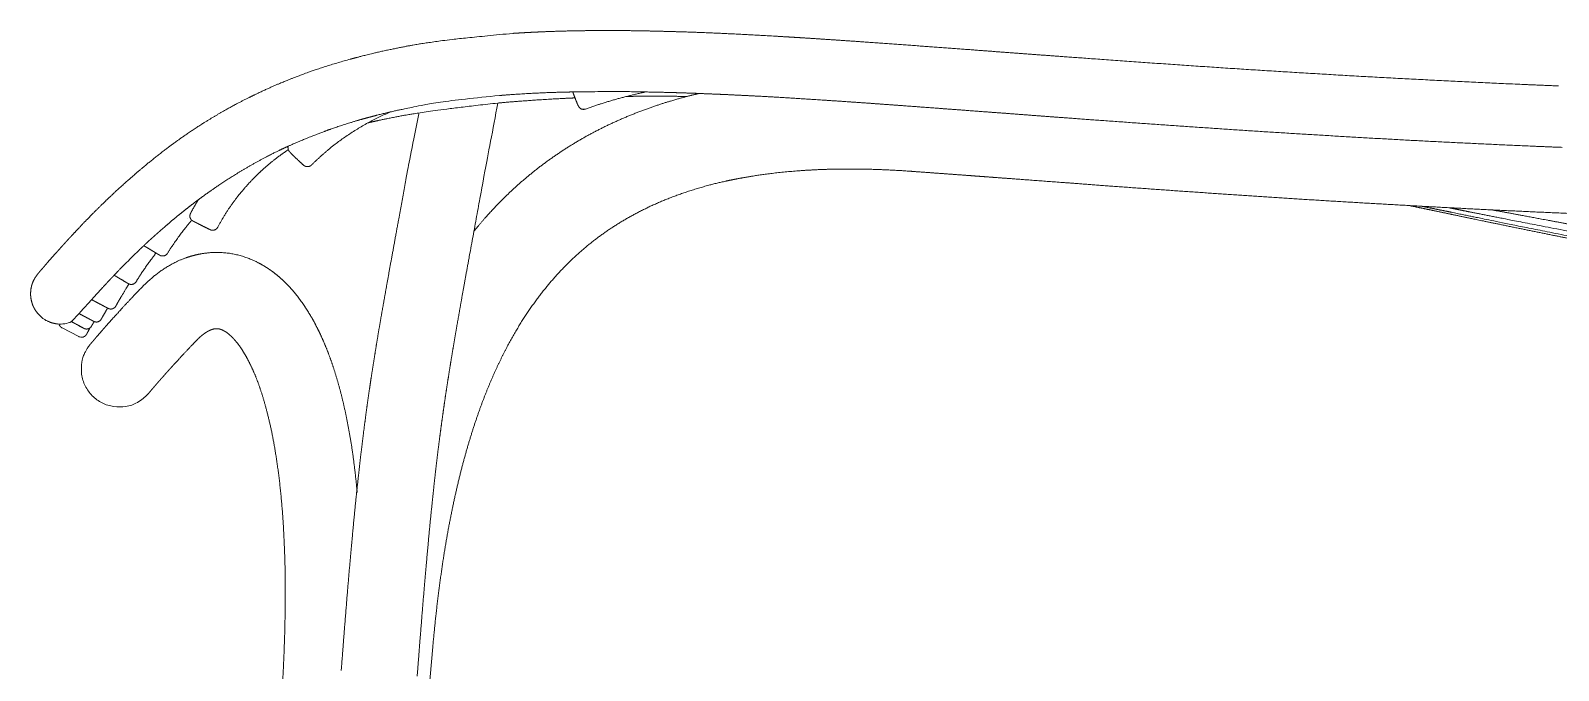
# Model space of a CAD drawing. Header units: centimetres. Extents: x 74334 to 208029, y -167 to 158206.
# Drawn here: x 151736 to 171796, y 39274 to 47666 of the extents above; entities that cross this region are included whole.
import ezdxf

# ---------------------------------------------------------------- set-up
doc = ezdxf.new("R2010")
doc.units = ezdxf.units.CM
doc.header["$LTSCALE"] = 1000
doc.layers.add('2D Drawing', color=7, linetype='Continuous', lineweight=18)

# ---------------------------------------------------------------- blocks, each defined once
blk = doc.blocks.new('Gruppo-2')
at = {"layer": '2D Drawing', "lineweight": 18}
for p, q in [((17761, -32242), (17761, -32242)), ((12707, -33904), (12708, -33903)), ((11774, -34667), (11773, -34667)), ((11277, -35452), (11055, -35337)), ((15923, -39519), (12449, -78722))]:
    blk.add_line(p, q, dxfattribs=at)
at = {"layer": '2D Drawing', "lineweight": 18, "flags": 128}
blk.add_lwpolyline([(11992, -34763, 0.161581), (12028, -34732)], format="xyb", dxfattribs=at)
at = {"layer": '2D Drawing', "lineweight": 18}
for centre, radius, start, end in [((11030, -34915), 373, 264.7891, 293.9365), ((11312, -35385), 75, 242.7032, 249.5644), ((11312, -35385), 75, 249.5644, 297)]:
    blk.add_arc(centre, radius, start, end, dxfattribs=at)
for points in [[(14838, -31814), (14878, -31803), (14960, -31781), (15201, -31720), (15617, -31635), (15855, -31597), (16251, -31543), (16972, -31475)], [(10734, -34633), (10734, -34633), (10735, -34633), (10735, -34633), (10735, -34633), (10736, -34632), (10737, -34630), (10740, -34626), (10747, -34618), (10759, -34604), (10776, -34584), (10799, -34558), (10825, -34527), (10856, -34491), (10892, -34450), (10932, -34405), (10977, -34354), (11013, -34314), (11039, -34285), (11065, -34256), (11092, -34226), (11135, -34179), (11198, -34111), (11267, -34038), (11342, -33958), (11406, -33893), (11450, -33848), (11520, -33778), (11625, -33675), (11713, -33592), (11775, -33534), (11841, -33474), (11910, -33413), (11964, -33365), (12001, -33333), (12039, -33300), (12078, -33267), (12137, -33217), (12221, -33148), (12311, -33077), (12406, -33003), (12483, -32946), (12535, -32908), (12645, -32829), (12827, -32705), (12996, -32599), (13141, -32514), (13295, -32427), (13459, -32341), (13632, -32257), (13815, -32173), (13958, -32113), (14055, -32074), (14130, -32045), (14182, -32025), (14358, -31960), (14673, -31859), (14838, -31814)], [(16797, -32290), (16042, -32364), (15575, -32460), (15436, -32489), (15276, -32526), (15161, -32556), (15087, -32575), (14902, -32626), (14618, -32717), (14468, -32773), (14215, -32871), (14025, -32955)], [(16463, -34070), (16529, -33989), (16667, -33831), (16854, -33634), (17100, -33407), (17361, -33196), (17637, -33004), (17927, -32828), (18232, -32671), (18551, -32532), (18884, -32411), (19143, -32333), (19324, -32285), (19416, -32263)], [(17758, -32243), (17664, -32245), (17477, -32250), (17260, -32259), (17015, -32273), (16870, -32284), (16821, -32288), (16797, -32290)], [(19424, -32263), (19297, -32258), (19042, -32250), (18866, -32246), (18306, -32235), (17758, -32243)], [(17928, -32467), (17914, -32472), (17885, -32471), (17867, -32463), (17858, -32457), (17852, -32452), (17849, -32449), (17846, -32446), (17844, -32444), (17843, -32442), (17842, -32442), (17839, -32437), (17836, -32432), (17834, -32427), (17831, -32423), (17828, -32415), (17822, -32402), (17815, -32384), (17807, -32364), (17798, -32343), (17789, -32319), (17780, -32296), (17772, -32272), (17766, -32257), (17763, -32247), (17761, -32242)], [(18720, -32243), (18519, -32285), (18122, -32398), (17928, -32467)], [(16777, -32389), (16215, -32450), (15680, -32528), (15530, -32553), (15268, -32604), (15121, -32637), (15089, -32644), (15073, -32648)], [(16777, -32389), (16577, -33443), (16531, -33695), (16488, -33934), (16446, -34161), (16407, -34378), (16369, -34584), (16333, -34782), (16299, -34972), (16267, -35155), (16236, -35331), (16206, -35503), (16178, -35671), (16151, -35836), (16125, -35999), (16100, -36161), (16076, -36322), (16053, -36486), (16030, -36651), (16008, -36819), (15986, -36992), (15965, -37170), (15944, -37353), (15924, -37545), (15903, -37744), (15882, -37953), (15862, -38172), (15841, -38402), (15820, -38644), (15798, -38900), (15776, -39170), (15753, -39455), (15730, -39756), (15718, -39906)], [(17787, -32321), (17753, -32323), (17684, -32326), (17521, -32334), (17266, -32350), (17048, -32366), (16867, -32380), (16777, -32389)], [(17833, -32423), (17838, -32436), (17869, -32470), (17916, -32472), (17928, -32467)], [(19258, -32302), (19113, -32300), (18822, -32299), (18623, -32300), (18518, -32301), (18465, -32302)], [(15367, -32505), (15078, -32628), (14553, -32980), (14330, -33202)], [(14721, -39830), (14733, -39679), (14756, -39376), (14779, -39089), (14801, -38817), (14823, -38558), (14845, -38313), (14866, -38079), (14887, -37857), (14908, -37643), (14929, -37440), (14951, -37243), (14972, -37054), (14994, -36871), (15016, -36693), (15039, -36518), (15062, -36347), (15086, -36178), (15111, -36011), (15137, -35844), (15164, -35676), (15191, -35507), (15220, -35336), (15250, -35160), (15282, -34981), (15315, -34796), (15349, -34605), (15385, -34406), (15423, -34199), (15462, -33982), (15504, -33755), (15547, -33516), (15593, -33265), (15739, -32528)], [(14025, -32955), (13982, -32974), (13898, -33014), (13775, -33075), (13618, -33158), (13471, -33242), (13332, -33325), (13202, -33407), (13081, -33488), (12995, -33548), (12940, -33587), (12887, -33626), (12835, -33664), (12761, -33720), (12668, -33793), (12580, -33863), (12498, -33932), (12439, -33982), (12401, -34015), (12363, -34048), (12326, -34080), (12273, -34127), (12204, -34189), (12161, -34229), (12139, -34249), (12129, -34259)], [(14026, -33000), (13979, -33032), (13886, -33099), (13782, -33180), (13671, -33278), (13618, -33329)], [(14225, -33202), (14224, -33202), (14203, -33184), (14137, -33122), (14070, -33056), (14047, -33031), (14045, -33029)], [(22177, -33282), (21996, -33269), (21635, -33255), (21286, -33253), (20950, -33262), (20626, -33284), (20315, -33317), (20082, -33353), (19923, -33381), (19845, -33397)], [(13099, -34018), (13162, -33900), (13311, -33676), (13448, -33508), (13559, -33387), (13618, -33329)], [(12846, -33657), (12847, -33654), (12848, -33652)], [(13099, -34018), (13092, -34031), (13069, -34050), (13047, -34057), (13029, -34058), (13018, -34056), (13013, -34055), (13010, -34054), (13008, -34053), (13007, -34053), (13006, -34053), (13002, -34051), (13000, -34050), (12998, -34049), (12996, -34048), (12991, -34046), (12986, -34043), (12979, -34040), (12971, -34036), (12962, -34031), (12952, -34026), (12941, -34021), (12929, -34015), (12914, -34008), (12897, -33999), (12878, -33989), (12860, -33980), (12846, -33973), (12834, -33967), (12823, -33961), (12813, -33956), (12804, -33952), (12795, -33947), (12789, -33944), (12783, -33941), (12778, -33939), (12776, -33938), (12774, -33937), (12773, -33936), (12771, -33935), (12769, -33933), (12767, -33932), (12765, -33930), (12759, -33926), (12750, -33917), (12744, -33907), (12739, -33898), (12733, -33878), (12736, -33848), (12743, -33835)], [(47111, -35880), (47079, -35883), (47014, -35888), (46908, -35895), (46761, -35904), (46586, -35914), (46385, -35924), (46083, -35936), (45681, -35946), (45278, -35951), (44876, -35950), (44474, -35944), (44072, -35934), (43671, -35919), (43271, -35900), (42870, -35878), (42470, -35852), (41871, -35808), (41074, -35737), (40476, -35676), (40078, -35633), (39283, -35542), (38093, -35385), (37104, -35242), (36313, -35120), (35523, -34992), (34734, -34859), (33946, -34720), (33159, -34578), (32569, -34468), (32177, -34393), (31430, -34250), (30331, -34033), (29691, -33902), (29508, -33865), (29291, -33820), (29039, -33769), (28914, -33743)], [(46965, -35705), (46923, -35708), (46839, -35715), (46699, -35725), (46502, -35739), (46206, -35756), (45811, -35773), (45415, -35784), (45020, -35789), (44624, -35789), (44230, -35785), (43836, -35776), (43442, -35763), (43048, -35746), (42655, -35725), (42262, -35701), (41869, -35674), (41477, -35644), (41085, -35611), (40694, -35575), (40304, -35537), (39718, -35476), (38938, -35385), (38159, -35287), (37381, -35180), (36633, -35072), (35915, -34963), (35399, -34881), (35085, -34830), (34735, -34772), (34350, -34707), (33964, -34641), (33578, -34574), (33192, -34506), (32805, -34437), (31996, -34290), (30764, -34057), (30013, -33910), (29741, -33857), (29519, -33813), (29347, -33778), (29261, -33761)], [(46722, -35442), (46693, -35445), (46634, -35450), (46407, -35471), (46013, -35499), (45619, -35520), (45224, -35536), (44828, -35546), (44433, -35550), (44039, -35550), (43645, -35545), (43251, -35535), (42858, -35522), (42342, -35500), (41702, -35463), (41186, -35426), (40794, -35396), (40402, -35362), (40010, -35326), (39423, -35268), (38642, -35182), (37862, -35088), (37084, -34987), (36307, -34879), (35530, -34765), (34947, -34675), (34559, -34614), (34172, -34552), (33786, -34489), (33206, -34393), (32433, -34260), (31812, -34151), (31343, -34068), (30916, -33991), (30532, -33920), (30213, -33861), (29960, -33814), (29834, -33790)], [(12759, -33925), (12671, -34028), (12511, -34245), (12439, -34360)], [(12129, -34259), (12123, -34265), (12111, -34276), (12007, -34376), (11841, -34541), (11762, -34623), (11747, -34639), (11739, -34647)], [(12028, -34732), (12088, -34635), (12219, -34446), (12289, -34355)], [(12122, -34788), (12176, -34733), (12297, -34629), (12429, -34539), (12570, -34462), (12673, -34422), (12724, -34405), (12802, -34382), (12911, -34360), (13049, -34346), (13219, -34352), (13388, -34385), (13552, -34442), (13647, -34491), (13676, -34507), (13713, -34529), (13760, -34558), (13819, -34599), (13889, -34654), (13956, -34714), (14020, -34777), (14083, -34845), (14142, -34917), (14199, -34994), (14254, -35074), (14307, -35158), (14358, -35246), (14406, -35338), (14453, -35434), (14497, -35535), (14540, -35639), (14581, -35748), (14620, -35862), (14657, -35980), (14692, -36102), (14726, -36229), (14757, -36361), (14787, -36498), (14815, -36640), (14841, -36787), (14865, -36938), (14887, -37095), (14906, -37258), (14919, -37378), (14927, -37456), (14930, -37495)], [(10748, -34617), (10747, -34619), (10744, -34622), (10741, -34626), (10736, -34632), (10734, -34633)], [(11739, -34647), (11722, -34665), (11688, -34701), (11638, -34754), (11578, -34820), (11536, -34866), (11509, -34895), (11181, -35256)], [(11426, -35554), (11426, -35553), (11427, -35552), (11430, -35549), (11434, -35543), (11443, -35533), (11462, -35511), (11480, -35490), (11494, -35473), (11517, -35446), (11554, -35404), (11586, -35367), (11609, -35341), (11633, -35314), (11659, -35284), (11687, -35254), (11715, -35222), (11745, -35188), (11777, -35154), (11826, -35099), (11899, -35020), (11981, -34934), (12071, -34839), (12122, -34788)], [(11934, -34762), (11899, -34817), (11831, -34929), (11799, -34985)], [(11762, -35051), (11755, -35064), (11732, -35083), (11712, -35089), (11699, -35091), (11690, -35090), (11685, -35090), (11679, -35089), (11672, -35087), (11668, -35085), (11665, -35084), (11663, -35083), (11662, -35082), (11661, -35082), (11660, -35081), (11658, -35080), (11655, -35079), (11649, -35075), (11636, -35069), (11621, -35061), (11602, -35051), (11582, -35040), (11561, -35029), (11539, -35018), (11517, -35006), (11497, -34996), (11479, -34986), (11464, -34978), (11452, -34971), (11445, -34968), (11444, -34967)], [(11655, -35076), (11634, -35112), (11592, -35185), (11571, -35222)], [(11661, -35082), (11661, -35082), (11661, -35082)], [(11799, -34985), (11789, -35002), (11771, -35035), (11762, -35051)], [(11016, -35288), (11020, -35305), (11042, -35331), (11055, -35337)], [(11181, -35256), (11181, -35256), (11200, -35266), (11261, -35300), (11322, -35333), (11341, -35344), (11341, -35344)], [(11442, -35315), (11451, -35300), (11468, -35270), (11477, -35255)], [(11378, -35421), (11372, -35431), (11356, -35447), (11346, -35452)], [(13902, -40679), (13912, -40555), (13931, -40307), (13946, -40066), (13960, -39832), (13970, -39604), (13978, -39383), (13983, -39169), (13986, -38960), (13987, -38759), (13985, -38563), (13981, -38375), (13974, -38192), (13966, -38016), (13956, -37845), (13943, -37681), (13929, -37523), (13913, -37371), (13895, -37225), (13875, -37085), (13854, -36951), (13832, -36823), (13808, -36700), (13782, -36584), (13756, -36473), (13728, -36368), (13700, -36268), (13670, -36174), (13640, -36086), (13609, -36004), (13577, -35926), (13545, -35855), (13513, -35789), (13481, -35728), (13449, -35672), (13418, -35622), (13387, -35577), (13356, -35536), (13327, -35501), (13299, -35470), (13272, -35444), (13239, -35414), (13203, -35388), (13184, -35378), (13177, -35374), (13155, -35363), (13127, -35353), (13103, -35349), (13080, -35348), (13060, -35350), (13042, -35353), (13027, -35358), (13017, -35361), (12993, -35371), (12953, -35392), (12908, -35423), (12859, -35464), (12834, -35489)]]:
    blk.add_open_spline(points, degree=2, dxfattribs=at)
for points, knots in [([(16972, -31475), (17066, -31469), (17255, -31459), (17481, -31449), (17742, -31442), (18005, -31438), (18270, -31438), (18535, -31439), (18801, -31444), (19068, -31451), (19336, -31459), (19603, -31470), (19872, -31482), (20140, -31496), (20408, -31511), (20676, -31527), (20944, -31544), (21357, -31571), (21913, -31611), (22458, -31650), (22993, -31690), (23194, -31705), (23361, -31718), (23528, -31730), (23661, -31740), (23917, -31759), (24161, -31777), (24550, -31805), (25084, -31844), (25618, -31881), (26153, -31918), (26688, -31953), (27223, -31986), (27758, -32018), (28293, -32049), (28828, -32077), (29364, -32104), (29899, -32130), (30434, -32153), (30701, -32164)], [0, 0, 0, 0.032438, 0.064875, 0.097313, 0.129751, 0.162189, 0.194626, 0.227064, 0.259502, 0.29194, 0.324377, 0.356815, 0.389253, 0.421691, 0.454128, 0.486566, 0.519004, 0.551442, 0.583879, 0.616317, 0.648755, 0.648755, 0.675781, 0.675781, 0.697396, 0.71901, 0.740625, 0.762239, 0.783854, 0.805469, 0.827083, 0.848698, 0.870312, 0.891927, 0.913542, 0.935156, 0.956771, 0.978385, 1, 1, 1]), ([(19424, -32263), (19484, -32266), (19678, -32273), (19945, -32286), (20213, -32299), (20481, -32314), (20748, -32331), (21016, -32348), (21427, -32375), (21982, -32415), (22527, -32455), (23060, -32495), (23260, -32510), (23427, -32522), (23594, -32535), (23727, -32545), (23982, -32564), (24225, -32582), (24613, -32611), (25147, -32649), (25680, -32687), (26213, -32723), (26747, -32759), (27281, -32792), (27814, -32824), (28348, -32855), (28883, -32884), (29417, -32911), (29951, -32936), (30485, -32960), (30752, -32970)], [0, 0, 0, 0.021086, 0.068085, 0.115084, 0.162083, 0.209083, 0.256082, 0.303081, 0.350081, 0.39708, 0.444079, 0.491078, 0.491078, 0.530237, 0.530237, 0.561554, 0.592872, 0.624189, 0.655507, 0.686825, 0.718142, 0.74946, 0.780777, 0.812095, 0.843412, 0.87473, 0.906047, 0.937365, 0.968682, 1, 1, 1]), ([(14330, -33202), (14319, -33212), (14292, -33223), (14272, -33223), (14262, -33222), (14252, -33219), (14242, -33215), (14234, -33210), (14229, -33207), (14225, -33204), (14222, -33201), (14216, -33195), (14205, -33186), (14191, -33173), (14176, -33159), (14159, -33143), (14141, -33126), (14123, -33108), (14106, -33091), (14089, -33075), (14074, -33060), (14062, -33047), (14052, -33037), (14046, -33031), (14043, -33027), (14040, -33024), (14036, -33019), (14031, -33011), (14026, -33001), (14024, -32991), (14022, -32981), (14022, -32963), (14025, -32954)], [0, 0, 0, 0.032582, 0.065164, 0.097746, 0.130328, 0.16291, 0.195493, 0.228075, 0.260657, 0.293239, 0.325821, 0.358403, 0.390985, 0.423567, 0.456149, 0.488731, 0.521313, 0.553895, 0.586478, 0.61906, 0.651642, 0.684224, 0.716806, 0.749388, 0.78197, 0.814552, 0.847134, 0.879716, 0.912298, 0.944881, 0.977463, 1, 1, 1]), ([(31177, -33850), (30894, -33839), (30327, -33814), (29762, -33787), (29196, -33758), (28631, -33727), (28067, -33695), (27503, -33661), (26939, -33625), (26376, -33587), (25813, -33549), (25250, -33509), (24688, -33468), (24267, -33436), (23987, -33416), (23847, -33405), (23707, -33395), (23567, -33384), (23426, -33374), (23145, -33353), (22865, -33332), (22587, -33312), (22314, -33292), (22177, -33282)], [0, 0, 0, 0.049974, 0.099947, 0.149921, 0.199894, 0.249868, 0.299841, 0.349815, 0.399788, 0.449762, 0.499735, 0.549709, 0.599682, 0.649656, 0.69963, 0.69963, 0.749651, 0.749651, 0.799721, 0.849791, 0.89986, 0.94993, 1, 1, 1]), ([(19845, -33397), (19766, -33413), (19542, -33466), (19262, -33550), (18998, -33646), (18749, -33755), (18514, -33876), (18292, -34010), (18082, -34156), (17884, -34316), (17697, -34489), (17520, -34676), (17353, -34876), (17195, -35092), (17046, -35322), (16906, -35568), (16776, -35829), (16653, -36106), (16540, -36399), (16436, -36708), (16340, -37032), (16253, -37373), (16174, -37729), (16103, -38101), (16042, -38489), (15988, -38891), (15942, -39309), (15923, -39519)], [0, 0, 0, 0.02022, 0.059411, 0.098602, 0.137794, 0.176985, 0.216176, 0.255367, 0.294558, 0.33375, 0.372941, 0.412132, 0.451323, 0.490514, 0.529706, 0.568897, 0.608088, 0.647279, 0.68647, 0.725662, 0.764853, 0.804044, 0.843235, 0.882426, 0.921618, 0.960809, 1, 1, 1]), ([(12743, -33835), (12768, -33788), (12819, -33699), (12846, -33657)], [0, 0, 0, 0.512458, 1, 1, 1]), ([(47180, -35968), (47087, -35975), (46902, -35986), (46710, -35997), (46513, -36007), (46216, -36018), (45819, -36028), (45423, -36032), (45026, -36030), (44630, -36024), (44235, -36014), (43839, -35999), (43444, -35981), (43048, -35958), (42653, -35933), (42259, -35904), (41866, -35872), (41277, -35820), (40491, -35739), (39707, -35649), (38924, -35551), (38143, -35444), (37362, -35331), (36583, -35210), (35803, -35084), (35026, -34952), (34250, -34816), (33669, -34710), (33281, -34639), (32895, -34566), (32508, -34492), (32121, -34418), (31735, -34343), (31348, -34267), (30961, -34190), (30512, -34099), (30002, -33995), (29651, -33922), (29461, -33883), (29211, -33830), (29056, -33798), (28902, -33766), (28747, -33734)], [0, 0, 0, 0.025, 0.05, 0.075, 0.1, 0.125, 0.15, 0.175, 0.200001, 0.225001, 0.250001, 0.275001, 0.300001, 0.325001, 0.350001, 0.375001, 0.400001, 0.425001, 0.450001, 0.475001, 0.500001, 0.525001, 0.550002, 0.575002, 0.600002, 0.625002, 0.650002, 0.675002, 0.700002, 0.725002, 0.750002, 0.775002, 0.800002, 0.825002, 0.850002, 0.875002, 0.900003, 0.925003, 0.950003, 0.975003, 0.975003, 1, 1, 1]), ([(12439, -34360), (12432, -34372), (12408, -34389), (12387, -34394), (12374, -34395), (12366, -34394), (12361, -34393), (12355, -34392), (12348, -34390), (12342, -34387), (12339, -34385), (12338, -34385), (12336, -34384), (12335, -34383), (12332, -34381), (12325, -34377), (12313, -34370), (12298, -34361), (12280, -34350), (12261, -34339), (12240, -34326), (12219, -34313), (12198, -34301), (12178, -34289), (12161, -34279), (12146, -34270), (12134, -34263), (12130, -34260), (12129, -34259)], [0, 0, 0, 0.037894, 0.075787, 0.113681, 0.151575, 0.189468, 0.227362, 0.265255, 0.303149, 0.341043, 0.378936, 0.41683, 0.454724, 0.492617, 0.530511, 0.568404, 0.606298, 0.644192, 0.682085, 0.719979, 0.757873, 0.795766, 0.83366, 0.871554, 0.909447, 0.947341, 0.985234, 1, 1, 1]), ([(10996, -35287), (10967, -35283), (10909, -35268), (10809, -35224), (10698, -35109), (10669, -35035), (10662, -35012), (10655, -34989), (10650, -34965), (10645, -34940), (10643, -34914), (10642, -34888), (10644, -34861), (10646, -34834), (10651, -34808), (10657, -34781), (10666, -34755), (10675, -34729), (10688, -34705), (10701, -34680), (10717, -34658), (10732, -34636), (10740, -34627), (10748, -34617)], [0, 0, 0, 0.146622, 0.293245, 0.439867, 0.586489, 0.586489, 0.631003, 0.631003, 0.677446, 0.677446, 0.725556, 0.725556, 0.774998, 0.774998, 0.82537, 0.82537, 0.87622, 0.87622, 0.927069, 0.927069, 0.977441, 0.977441, 1, 1, 1]), ([(11992, -34763), (11990, -34764), (11985, -34765), (11976, -34767), (11963, -34768), (11953, -34767), (11946, -34766), (11941, -34764), (11936, -34763), (11933, -34761), (11931, -34760), (11928, -34759), (11927, -34758), (11926, -34757), (11924, -34757), (11922, -34755), (11917, -34752), (11907, -34747), (11889, -34736), (11868, -34723), (11843, -34708), (11816, -34693), (11790, -34677), (11771, -34666), (11757, -34657), (11745, -34650), (11739, -34647)], [0, 0, 0, 0.040045, 0.080091, 0.120136, 0.160182, 0.200227, 0.240273, 0.280318, 0.320364, 0.360409, 0.400455, 0.4405, 0.480546, 0.520591, 0.560636, 0.600682, 0.640727, 0.680773, 0.720818, 0.760864, 0.800909, 0.840955, 0.881, 0.921046, 0.961091, 1, 1, 1]), ([(11442, -35315), (11435, -35328), (11412, -35346), (11390, -35352), (11375, -35353), (11364, -35352), (11357, -35350), (11352, -35349), (11347, -35347), (11343, -35345), (11342, -35344), (11341, -35344), (11340, -35344), (11340, -35343), (11339, -35343), (11336, -35341), (11331, -35339), (11322, -35333), (11304, -35323), (11282, -35311), (11256, -35297), (11248, -35293), (11243, -35290), (11237, -35287), (11234, -35285), (11231, -35284)], [0, 0, 0, 0.047525, 0.095051, 0.142576, 0.190101, 0.237626, 0.285152, 0.332677, 0.380202, 0.427727, 0.475253, 0.522778, 0.570303, 0.617828, 0.665354, 0.712879, 0.760404, 0.807929, 0.855455, 0.90298, 0.950505, 0.950505, 0.982842, 0.982842, 1, 1, 1]), ([(11571, -35222), (11564, -35235), (11541, -35253), (11521, -35260), (11508, -35261), (11500, -35261), (11495, -35260), (11489, -35259), (11482, -35257), (11477, -35255), (11473, -35254), (11472, -35253), (11471, -35252), (11470, -35252), (11469, -35251), (11468, -35250), (11464, -35249), (11458, -35245), (11446, -35239), (11430, -35231), (11412, -35221), (11392, -35210), (11371, -35199), (11349, -35187), (11327, -35176), (11307, -35165), (11289, -35156), (11280, -35151), (11278, -35150)], [0, 0, 0, 0.038125, 0.076251, 0.114376, 0.152502, 0.190627, 0.228753, 0.266878, 0.305004, 0.343129, 0.381255, 0.41938, 0.457505, 0.495631, 0.533756, 0.571882, 0.610007, 0.648133, 0.686258, 0.724384, 0.762509, 0.800634, 0.83876, 0.876885, 0.915011, 0.953136, 0.991262, 1, 1, 1]), ([(12834, -35489), (12788, -35537), (12706, -35622), (12631, -35702), (12564, -35775), (12517, -35826), (12488, -35858), (12459, -35890), (12432, -35920), (12406, -35949), (12382, -35977), (12359, -36003), (12337, -36027), (12307, -36061), (12273, -36101), (12252, -36126), (12239, -36140), (12228, -36153), (12218, -36164), (12211, -36174), (12205, -36181), (12200, -36187), (12196, -36191), (12195, -36193), (12194, -36193), (12194, -36193), (12194, -36194), (12194, -36194), (12193, -36194), (12193, -36195), (12193, -36195), (12193, -36195), (12192, -36195), (12192, -36196), (12192, -36196), (12192, -36196), (12192, -36196), (12191, -36197), (12191, -36197), (12176, -36214), (12171, -36219), (12159, -36231), (12147, -36243), (12134, -36254), (12122, -36265), (12109, -36275), (12095, -36285), (12082, -36293), (12068, -36302), (12055, -36310), (12041, -36318), (12027, -36325), (12013, -36332), (11999, -36337), (11984, -36343), (11970, -36348), (11956, -36353), (11861, -36382), (11663, -36364), (11487, -36271), (11360, -36118), (11301, -35928), (11320, -35730), (11374, -35627), (11392, -35597), (11406, -35578), (11419, -35561), (11425, -35554), (11426, -35554), (11426, -35554)], [0, 0, 0, 0.034309, 0.068619, 0.102928, 0.137237, 0.171547, 0.205856, 0.240166, 0.274475, 0.308784, 0.343094, 0.377403, 0.411712, 0.446022, 0.480331, 0.51464, 0.54895, 0.583259, 0.617569, 0.651878, 0.686187, 0.720497, 0.754806, 0.774722, 0.774722, 0.785133, 0.785133, 0.794549, 0.794549, 0.803155, 0.803155, 0.814372, 0.814372, 0.823558, 0.823558, 0.832648, 0.832648, 0.838128, 0.839967, 0.840886, 0.840886, 0.842918, 0.842918, 0.844927, 0.844927, 0.846908, 0.846908, 0.848859, 0.848859, 0.850775, 0.850775, 0.852654, 0.852654, 0.854493, 0.854493, 0.856291, 0.856291, 0.868267, 0.880243, 0.892218, 0.904194, 0.91617, 0.928146, 0.940121, 0.952097, 0.964073, 0.976049, 0.988024, 1, 1, 1]), ([(11378, -35421), (11392, -35393), (11415, -35353), (11422, -35339)], [0, 0, 0, 0.666667, 1, 1, 1])]:
    blk.add_open_spline(points, degree=2, knots=knots, dxfattribs=at)

msp = doc.modelspace()

# ---------------------------------------------------------------- block references
at = {"layer": '2D Drawing', "color": 7}
msp.add_blockref('Gruppo-2', (141094, 79104), dxfattribs=at)

doc.saveas('drawing.dxf')
